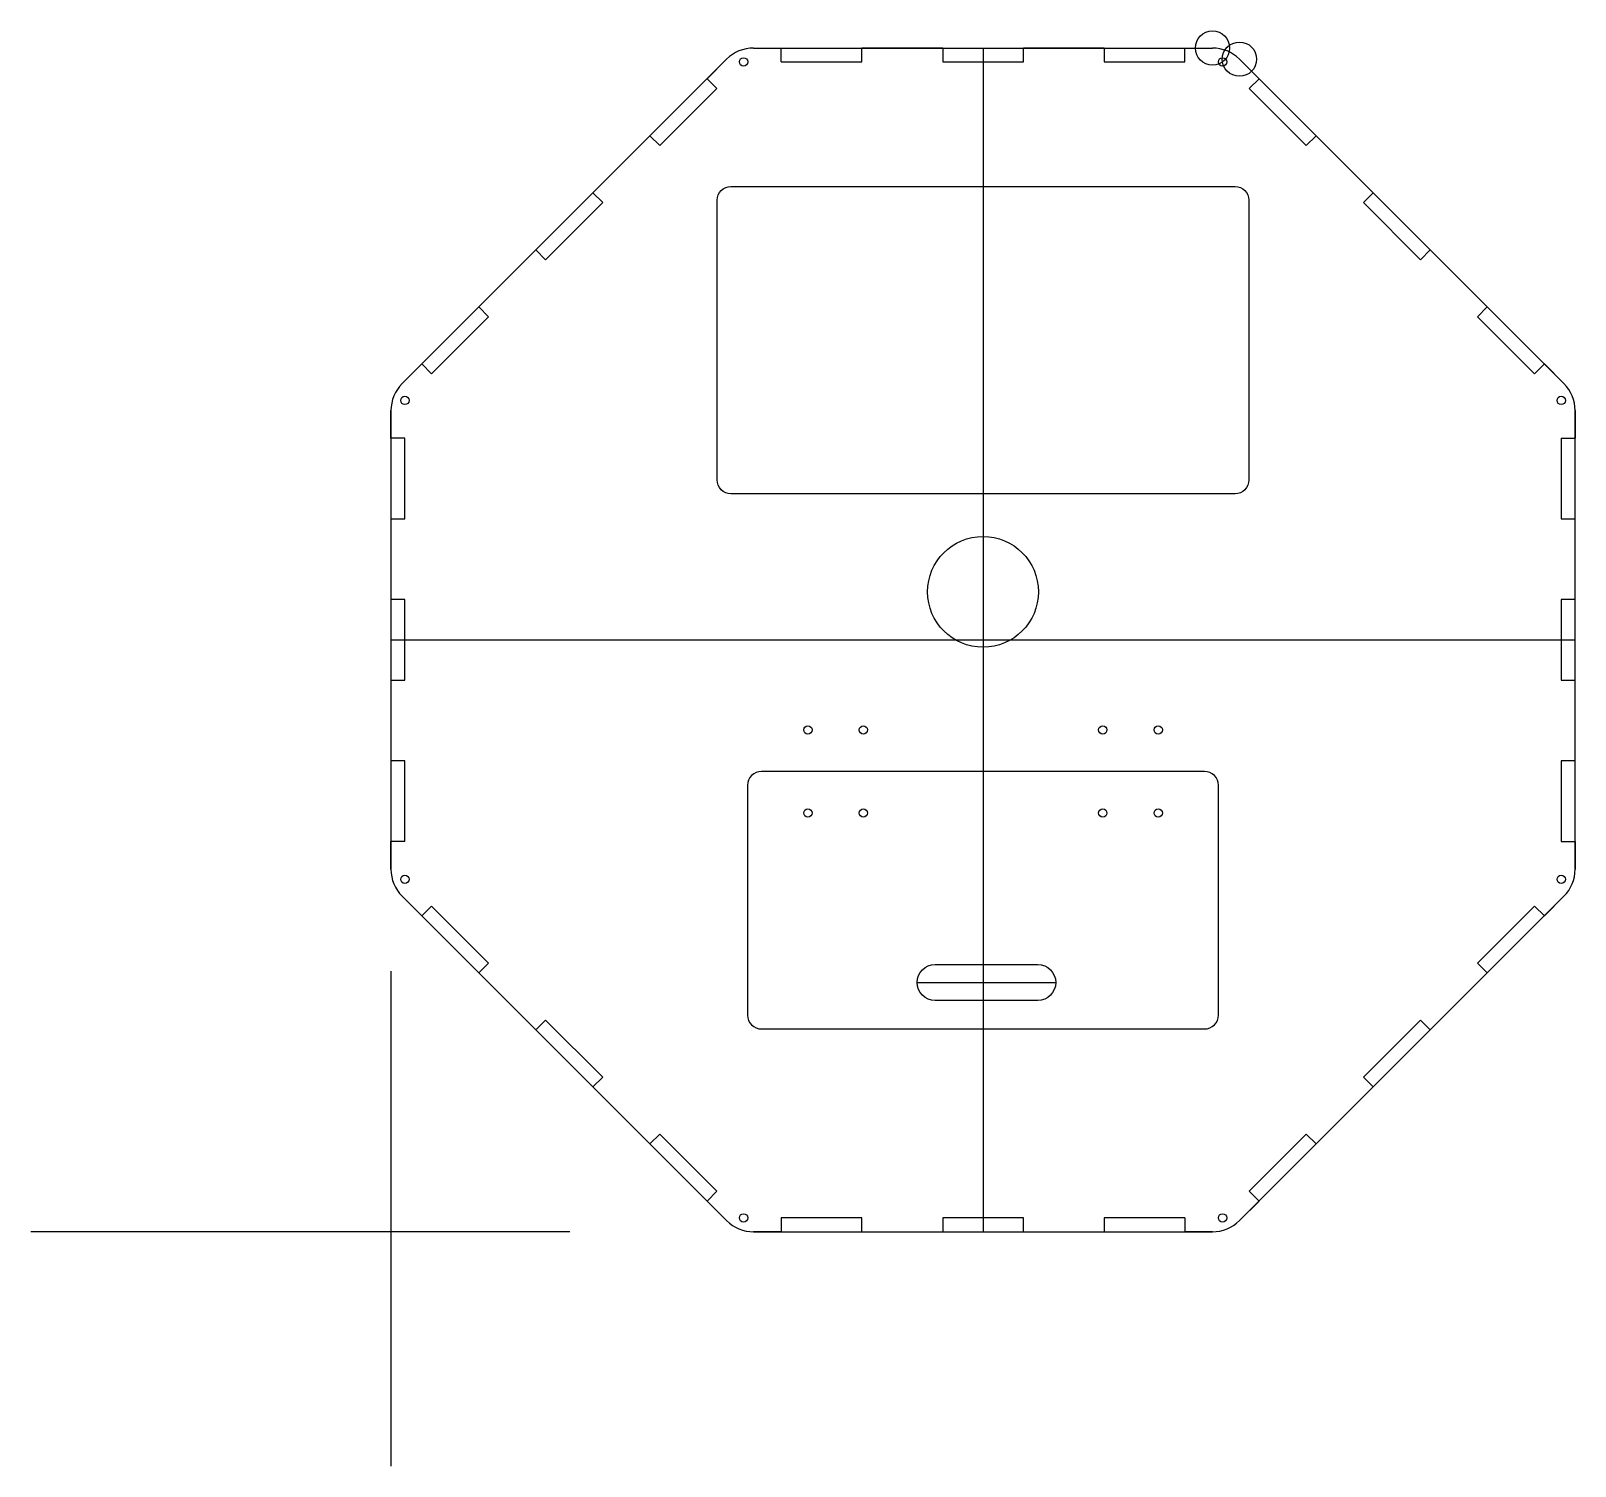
# Model space of a CAD drawing. Header units: millimetres. Extents: x -130 to 428, y -85 to 434.
import ezdxf

# ---------------------------------------------------------------- set-up
doc = ezdxf.new("R2010")
doc.units = ezdxf.units.MM
doc.layers.get('0').update_dxf_attribs({"linetype": 'CONTINUOUS'})

msp = doc.modelspace()

# ---------------------------------------------------------------- linework, layer by layer
for p, q in [((130.92, 427.53), (296.61, 427.53)), ((130.92, 427.53), (140.92, 427.53)), ((140.92, 422.53), (140.92, 427.53)), ((170.06, 422.53), (170.06, 427.53)), ((199.19, 427.53), (170.06, 427.53)), ((199.19, 427.53), (199.19, 422.53)), ((213.76, 427.53), (213.76, 213.76)), ((228.33, 422.53), (228.33, 427.53)), ((257.47, 427.53), (228.33, 427.53)), ((257.47, 427.53), (257.47, 422.53)), ((286.61, 427.53), (296.61, 427.53)), ((286.61, 422.53), (286.61, 427.53)), ((121.19, 423.49), (4.03, 306.34)), ((114.12, 416.42), (121.19, 423.49)), ((140.92, 422.53), (170.06, 422.53)), ((199.19, 422.53), (228.33, 422.53)), ((257.47, 422.53), (286.61, 422.53)), ((423.49, 306.34), (306.34, 423.49)), ((306.34, 423.49), (313.41, 416.42)), ((97.05, 392.29), (117.65, 412.89)), ((117.65, 412.89), (114.12, 416.42)), ((309.87, 412.89), (313.41, 416.42)), ((309.87, 412.89), (330.48, 392.29)), ((93.51, 395.82), (72.91, 375.22)), ((93.51, 395.82), (97.05, 392.29)), ((330.48, 392.29), (334.01, 395.82)), ((354.61, 375.22), (334.01, 395.82)), ((76.45, 371.68), (72.91, 375.22)), ((354.61, 375.22), (351.08, 371.68)), ((55.84, 351.08), (76.45, 371.68)), ((351.08, 371.68), (371.68, 351.08)), ((52.31, 354.61), (31.71, 334.01)), ((52.31, 354.61), (55.84, 351.08)), ((371.68, 351.08), (375.22, 354.61)), ((395.82, 334.01), (375.22, 354.61)), ((14.64, 309.87), (35.24, 330.48)), ((35.24, 330.48), (31.71, 334.01)), ((395.82, 334.01), (392.29, 330.48)), ((392.29, 330.48), (412.89, 309.87)), ((4.03, 306.34), (11.1, 313.41)), ((14.64, 309.87), (11.1, 313.41)), ((412.89, 309.87), (416.42, 313.41)), ((416.42, 313.41), (423.49, 306.34)), ((0, 296.61), (0, 130.92)), ((0, 286.61), (0, 296.61)), ((427.53, 130.92), (427.53, 296.61)), ((427.53, 296.61), (427.53, 286.61)), ((5, 286.61), (0, 286.61)), ((5, 257.47), (5, 286.61)), ((422.53, 286.61), (422.53, 257.47)), ((422.53, 286.61), (427.53, 286.61)), ((0, 257.47), (0, 228.33)), ((0, 257.47), (5, 257.47)), ((422.53, 257.47), (427.53, 257.47)), ((427.53, 228.33), (427.53, 257.47)), ((5, 228.33), (0, 228.33)), ((5, 199.19), (5, 228.33)), ((427.53, 228.33), (422.53, 228.33)), ((422.53, 228.33), (422.53, 199.19)), ((0, 213.76), (213.76, 213.76)), ((213.76, 213.76), (427.53, 213.76)), ((213.76, 213.76), (213.76, 0)), ((0, 199.19), (0, 170.06)), ((0, 199.19), (5, 199.19)), ((422.53, 199.19), (427.53, 199.19)), ((427.53, 170.06), (427.53, 199.19)), ((5, 170.06), (0, 170.06)), ((5, 140.92), (5, 170.06)), ((427.53, 170.06), (422.53, 170.06)), ((422.53, 170.06), (422.53, 140.92)), ((0, 130.92), (0, 140.92)), ((5, 140.92), (0, 140.92)), ((422.53, 140.92), (427.53, 140.92)), ((427.53, 140.92), (427.53, 130.92)), ((121.19, 4.03), (4.03, 121.19)), ((11.1, 114.12), (4.03, 121.19)), ((14.64, 117.65), (11.1, 114.12)), ((35.24, 97.05), (14.64, 117.65)), ((306.34, 4.03), (423.49, 121.19)), ((412.89, 117.65), (392.29, 97.05)), ((412.89, 117.65), (416.42, 114.12)), ((423.49, 121.19), (416.42, 114.12)), ((31.71, 93.51), (35.24, 97.05)), ((392.29, 97.05), (395.82, 93.51)), ((0, 94.09), (0, -84.64)), ((31.71, 93.51), (52.31, 72.91)), ((190, 90), (240, 90)), ((375.22, 72.91), (395.82, 93.51)), ((55.84, 76.45), (52.31, 72.91)), ((76.45, 55.84), (55.84, 76.45)), ((371.68, 76.45), (351.08, 55.84)), ((375.22, 72.91), (371.68, 76.45)), ((72.91, 52.31), (76.45, 55.84)), ((351.08, 55.84), (354.61, 52.31)), ((72.91, 52.31), (93.51, 31.71)), ((334.01, 31.71), (354.61, 52.31)), ((97.05, 35.24), (93.51, 31.71)), ((117.65, 14.64), (97.05, 35.24)), ((330.48, 35.24), (309.87, 14.64)), ((334.01, 31.71), (330.48, 35.24)), ((117.65, 14.64), (114.12, 11.1)), ((309.87, 14.64), (313.41, 11.1)), ((121.19, 4.03), (114.12, 11.1)), ((313.41, 11.1), (306.34, 4.03)), ((64.63, 0), (-130, 0)), ((140.92, 0), (130.92, 0)), ((170.06, 5), (140.92, 5)), ((140.92, 5), (140.92, 0)), ((170.06, 0), (170.06, 5)), ((170.06, 0), (199.19, 0)), ((228.33, 5), (199.19, 5)), ((199.19, 5), (199.19, 0)), ((228.33, 0), (228.33, 5)), ((228.33, 0), (257.47, 0)), ((286.61, 5), (257.47, 5)), ((257.47, 5), (257.47, 0)), ((286.61, 5), (286.61, 0)), ((296.61, 0), (286.61, 0)), ((130.92, 0), (296.61, 0))]:
    msp.add_line(p, q)
for points in [[(304.76, 266.53), (122.76, 266.53, -0.414214), (117.76, 271.53), (117.76, 372.53, -0.414214), (122.76, 377.53), (304.76, 377.53, -0.414214), (309.76, 372.53), (309.76, 271.53, -0.414214)], [(293.76, 166.24), (133.76, 166.24, 0.414214), (128.76, 161.24), (128.76, 78.24, 0.414214), (133.76, 73.24), (293.76, 73.24, 0.414214), (298.76, 78.24), (298.76, 161.24, 0.414214)], [(233.5, 83.5), (196.5, 83.5, -1), (196.5, 96.5), (233.5, 96.5, -1)]]:
    msp.add_lwpolyline(points, format="xyb", close=True)
for centre, radius in [((296.61, 427.53), 6.19), ((306.34, 423.49), 6.19), ((127.3, 422.5), 1.5), ((300.23, 422.5), 1.5), ((5.02, 300.23), 1.5), ((422.5, 300.23), 1.5), ((213.76, 231.12), 20), ((150.53, 181.24), 1.5), ((170.53, 181.24), 1.5), ((257, 181.24), 1.5), ((277, 181.24), 1.5), ((150.53, 151.24), 1.5), ((170.53, 151.24), 1.5), ((257, 151.24), 1.5), ((277, 151.24), 1.5), ((5.02, 127.3), 1.5), ((422.5, 127.3), 1.5), ((127.3, 5.02), 1.5), ((300.23, 5.02), 1.5)]:
    msp.add_circle(centre, radius)
for centre, start, end in [((130.92, 413.76), 90, 135), ((296.61, 413.76), 45, 90), ((13.76, 296.61), 135, 180), ((413.76, 296.61), 0, 45), ((13.76, 130.92), 180, 225), ((413.76, 130.92), -45, 0), ((130.92, 13.76), 225, 270), ((296.61, 13.76), 270, 315)]:
    msp.add_arc(centre, 13.76, start, end)

doc.saveas('drawing.dxf')
